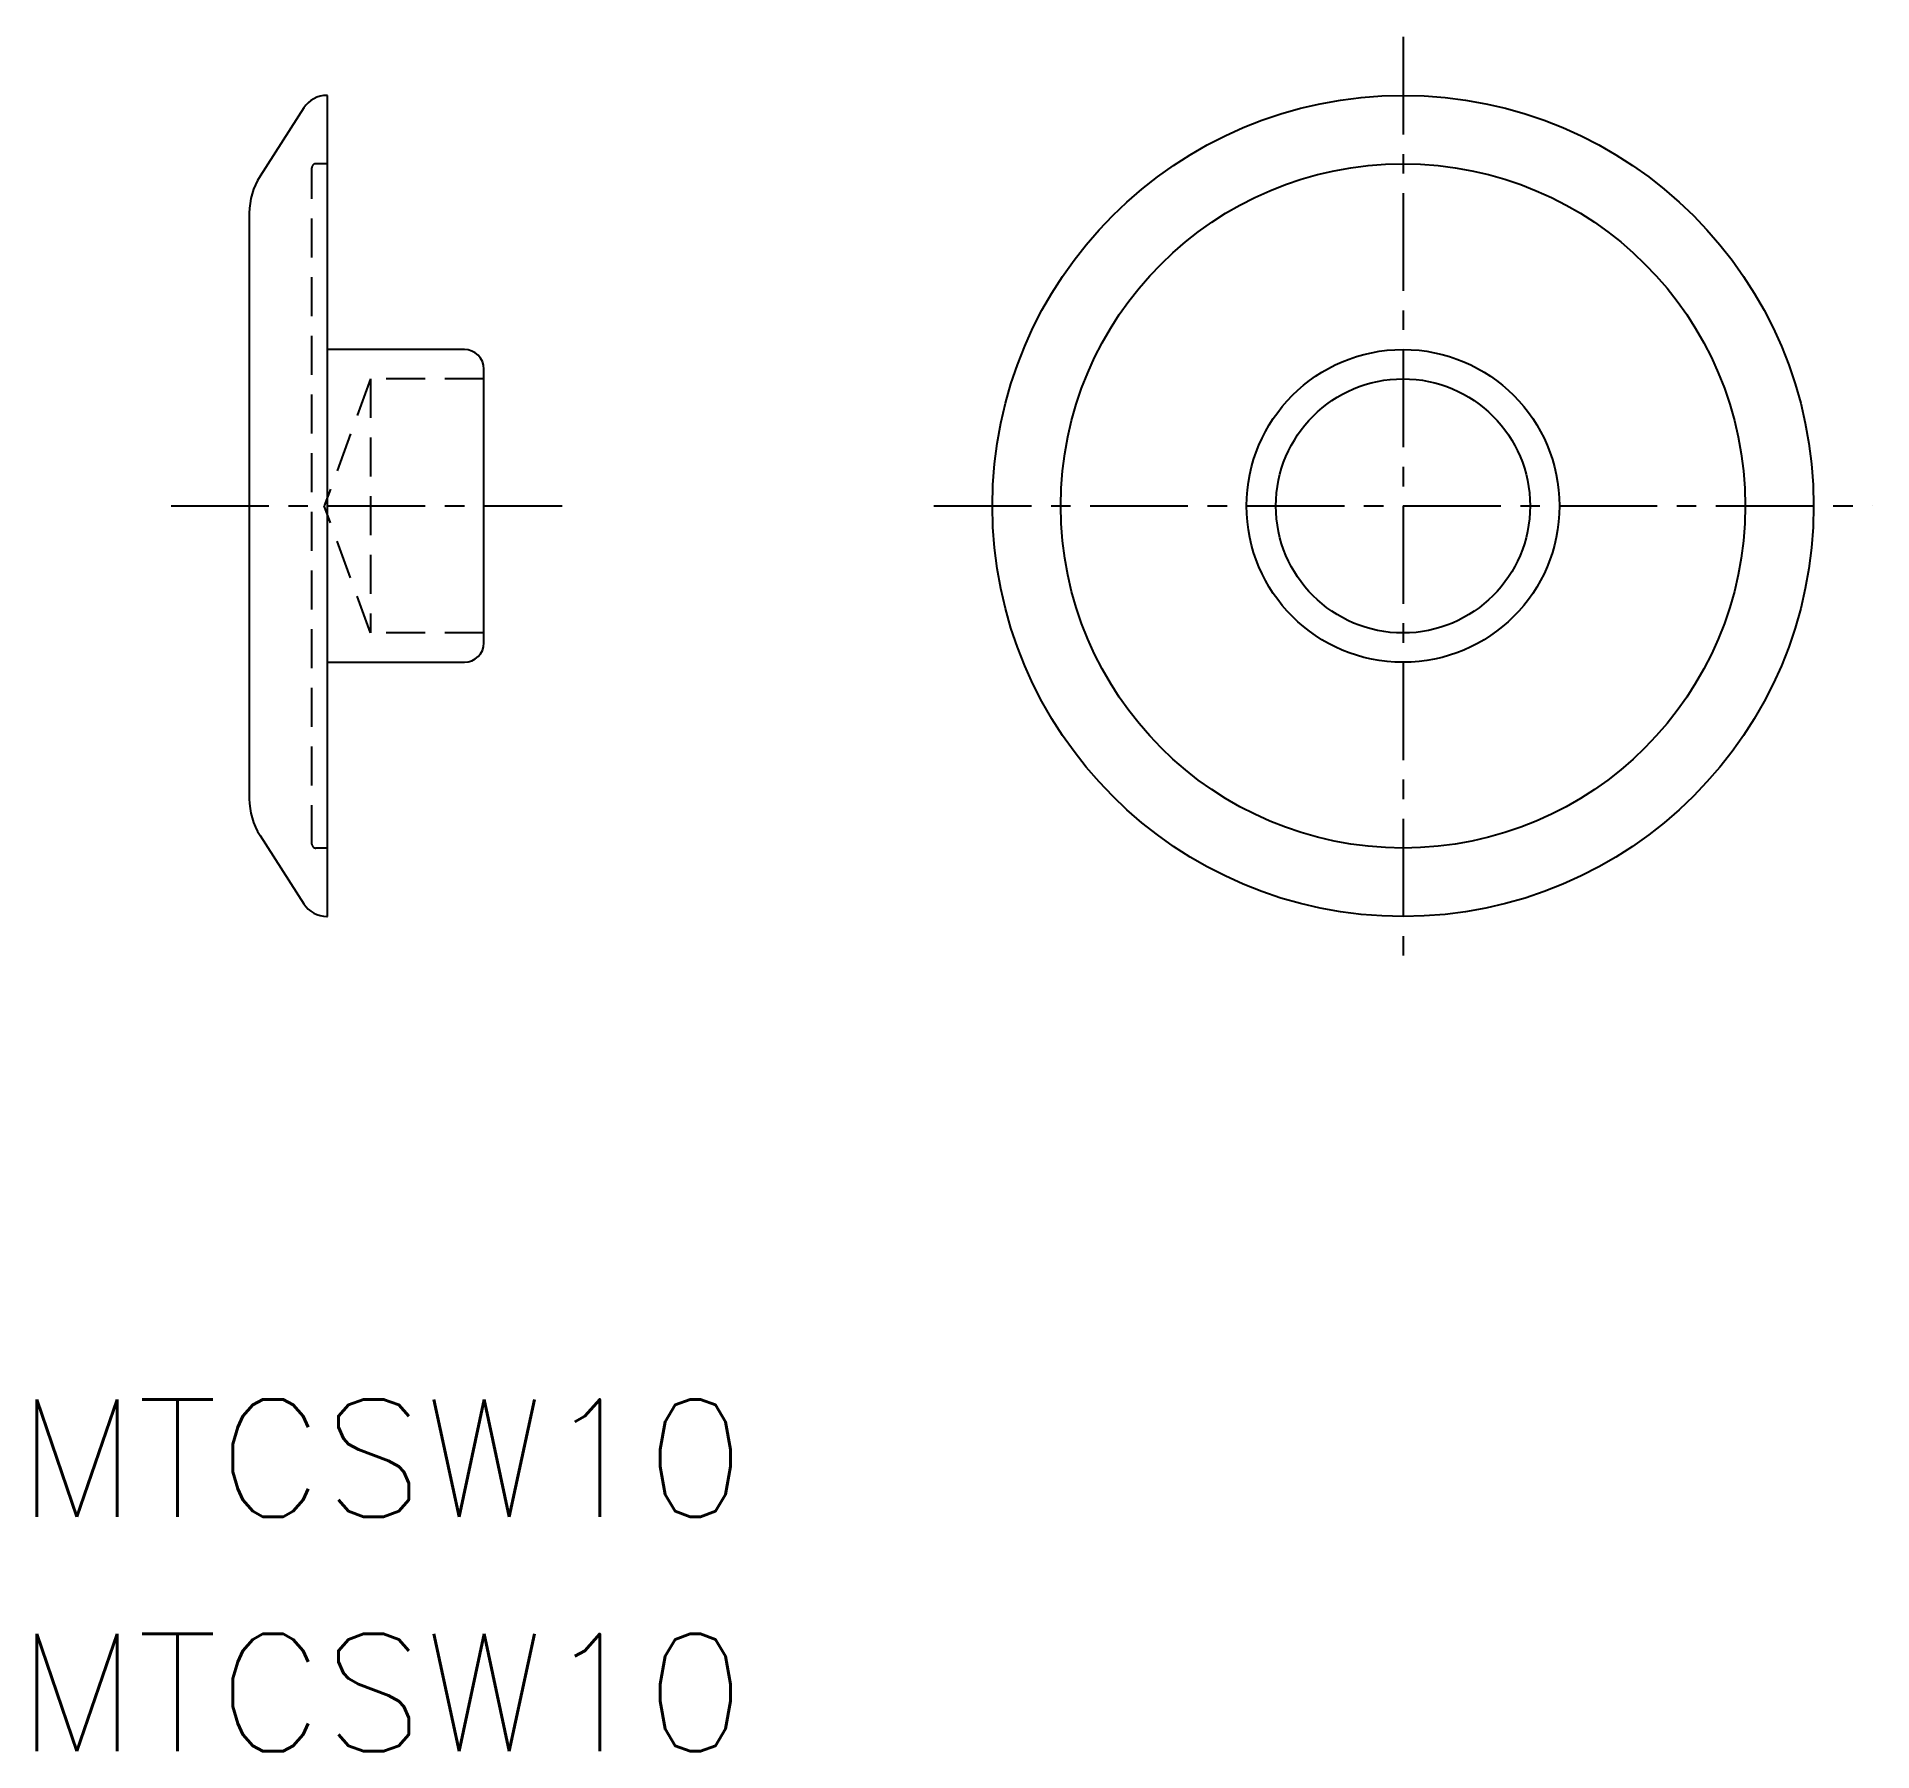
# Model space of a CAD drawing. Extents: x 20 to 66.9, y 16.8 to 60.7.
import ezdxf

# ---------------------------------------------------------------- set-up
doc = ezdxf.new("R2010")
doc.units = 0
doc.header["$LTSCALE"] = 2
doc.linetypes.add('CENTER', pattern=[2, 1.25, -0.25, 0.25, -0.25])
doc.linetypes.add('DASHED', pattern=[0.75, 0.5, -0.25])
doc.layers.get('0').update_dxf_attribs({"linetype": 'CONTINUOUS'})
doc.layers.add('CENTER', color=1, linetype='CENTER')
doc.styles.get("Standard").update_dxf_attribs({"font": 'romans.shx', "bigfont": 'bigfont.shx'})

msp = doc.modelspace()

# ---------------------------------------------------------------- linework, layer by layer
at = {"color": 7, "linetype": 'CONTINUOUS'}
for p, q in [((27.429, 59.153), (27.412, 59.153)), ((27.429, 38.153), (27.429, 59.153)), ((26.823, 58.831), (25.705, 57.085)), ((25.429, 56.141), (25.429, 41.165)), ((30.929, 52.653), (27.429, 52.653)), ((31.429, 45.153), (31.429, 52.153)), ((27.429, 44.653), (30.929, 44.653)), ((25.705, 40.222), (26.823, 38.476)), ((27.412, 38.153), (27.429, 38.153))]:
    msp.add_line(p, q, dxfattribs=at)
at = {"color": 3, "linetype": 'DASHED'}
for p, q in [((27.029, 40.003), (27.029, 57.303)), ((27.429, 57.403), (27.129, 57.403)), ((28.529, 51.903), (27.346, 48.653)), ((31.429, 51.903), (28.529, 51.903)), ((28.529, 51.903), (28.529, 45.403)), ((28.529, 45.403), (27.346, 48.653)), ((31.429, 45.403), (28.529, 45.403)), ((27.429, 39.903), (27.129, 39.903))]:
    msp.add_line(p, q, dxfattribs=at)
at = {"color": 7, "linetype": 'CONTINUOUS'}
for radius in [10.5, 8.75, 4, 3.25]:
    msp.add_circle((54.933, 48.653), radius, dxfattribs=at)
for centre, radius, start, end in [((27.412, 58.453), 0.7, 90, 147.3808), ((27.179, 56.141), 1.75, 147.3808, 180), ((30.929, 52.153), 0.5, 0, 90), ((30.929, 45.153), 0.5, 270, 0), ((27.179, 41.165), 1.75, 180, 212.6192), ((27.412, 38.853), 0.7, 212.6192, 270)]:
    msp.add_arc(centre, radius, start, end, dxfattribs=at)
at = {"color": 3, "linetype": 'DASHED'}
for centre, start, end in [((27.129, 57.303), 90, 180), ((27.129, 40.003), 180, 270)]:
    msp.add_arc(centre, 0.1, start, end, dxfattribs=at)
at = {"layer": 'CENTER', "color": 1, "linetype": 'CENTER'}
for p, q in [((54.933, 60.653), (54.933, 36.653)), ((23.429, 48.653), (33.429, 48.653)), ((42.933, 48.653), (66.933, 48.653))]:
    msp.add_line(p, q, dxfattribs=at)

# ---------------------------------------------------------------- texts
at = {"color": 7, "linetype": 'CONTINUOUS'}
for p in [(19.478, 22.802), (19.478, 16.802)]:
    msp.add_text('MTCSW10', height=3, dxfattribs=at).set_placement(p)

doc.saveas('drawing.dxf')
